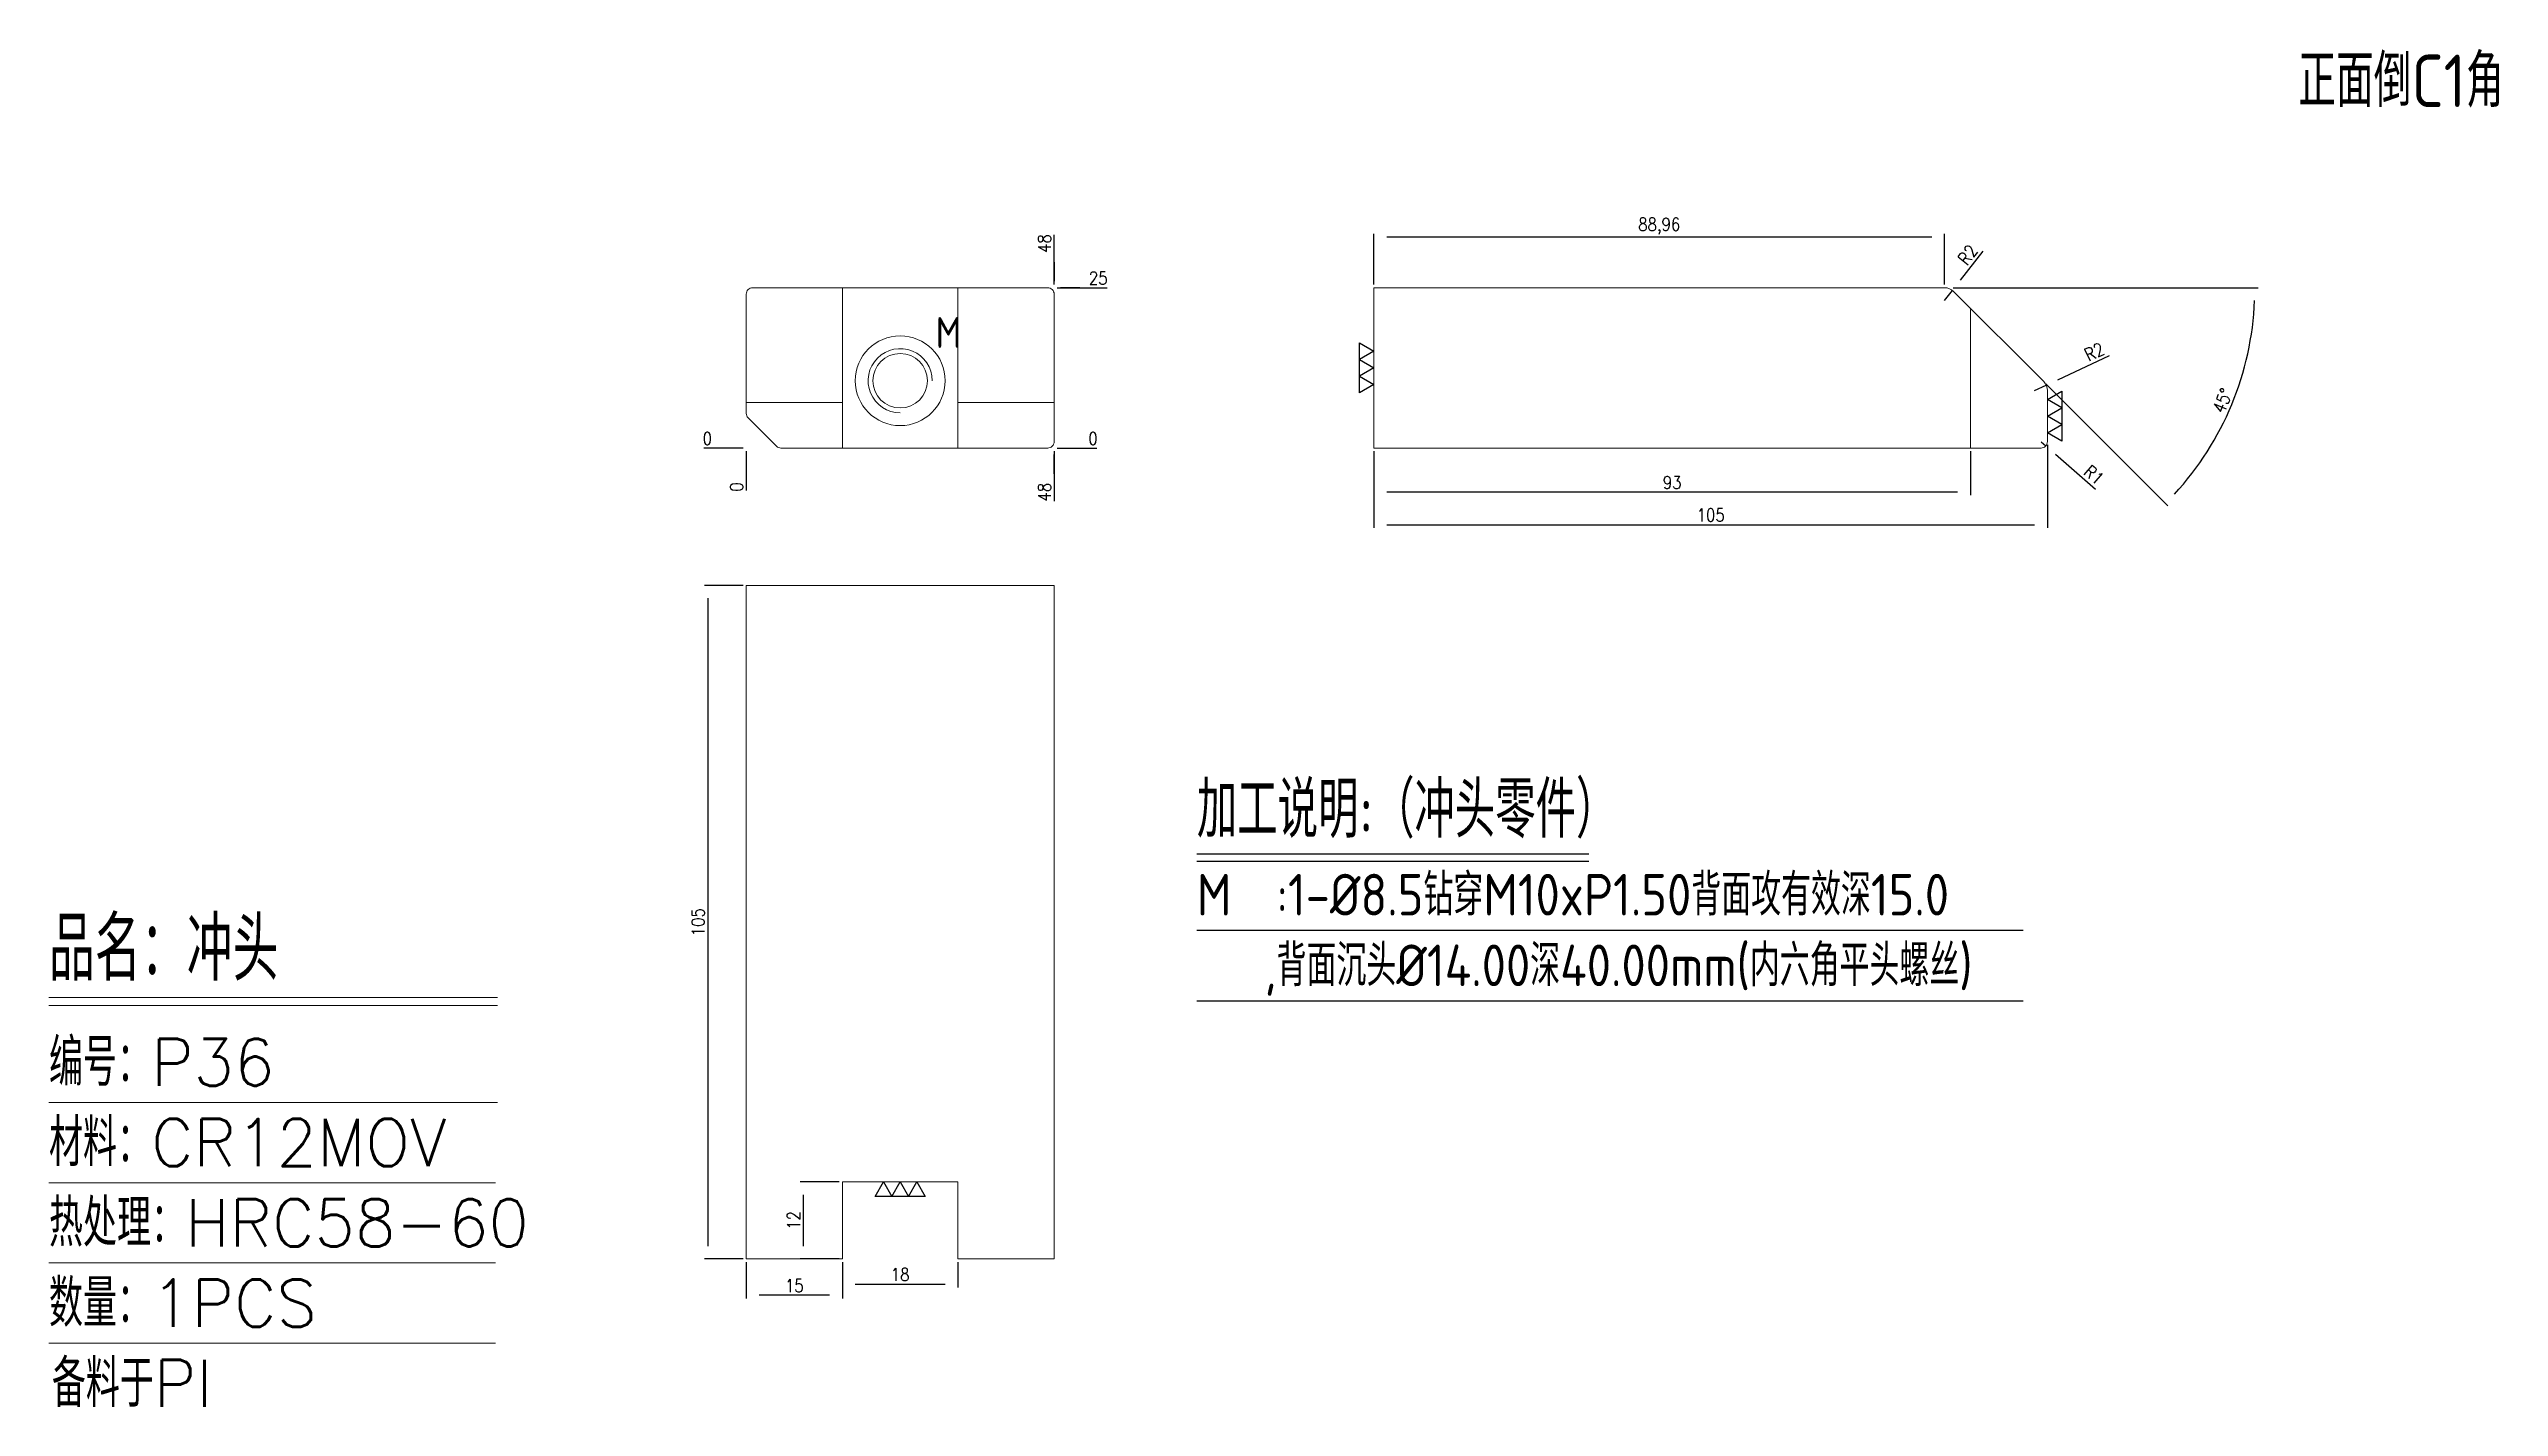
# Model space of a CAD drawing. Header units: millimetres. Extents: x 100618 to 101000, y 9286 to 9498.
import ezdxf
from ezdxf.enums import TextEntityAlignment as Align

# ---------------------------------------------------------------- set-up
doc = ezdxf.new("R2010")
doc.units = ezdxf.units.MM
doc.linetypes.add('DASHED', pattern=[0])
for name, color, linetype in [('DIM', 4, 'Continuous'), ('PUNCH', 2, 'Continuous'), ('TEXT', 4, 'Continuous')]:
    doc.layers.add(name, color=color, linetype=linetype)
doc.styles.add('chinesef_fs', font='simplex.shx', dxfattribs={"bigfont": 'gbcbig.shx'})
doc.styles.add('gbenor', font='gbenor.shx', dxfattribs={"bigfont": 'gbcbig.shx'})
doc.styles.get("Standard").update_dxf_attribs({"font": 'txt.shx', "width": 0.85, "bigfont": 'ctxt.shx'})
doc.dimstyles.new('T-2-WX', dxfattribs={"dimtxt": 2, "dimasz": 2, "dimexe": 0.5, "dimexo": 0.5, "dimgap": 0.5, "dimtad": 1, "dimtxsty": 'Standard', "dimblk": 'OPEN30', "dimcen": 0, "dimazin": 3, "dimtfac": 1, "dimtmove": 0, "dimatfit": 3, "dimldrblk": 'OPEN30', "dimlwd": -1, "dimlwe": -1})

# ---------------------------------------------------------------- blocks, each defined once
blk = doc.blocks.new('*D7579')
at = {"layer": 'Defpoints', "color": 0}
for p in [(100824.12, 9435.84), (100929.12, 9436.84), (100929.12, 9423.9)]:
    blk.add_point(p, dxfattribs=at)
at = {"layer": 'DIM', "color": 0}
for p, q in [((100824.12, 9435.34), (100824.12, 9423.4)), ((100929.12, 9436.34), (100929.12, 9423.4)), ((100826.12, 9423.9), (100927.12, 9423.9))]:
    blk.add_line(p, q, dxfattribs=at)
at = {"layer": 'DIM', "color": 0, "insert": (100876.62, 9425.4), "char_height": 2, "attachment_point": 5}
blk.add_mtext('105', dxfattribs=at)
blk = doc.blocks.new('_Open30')
blk = doc.blocks.new('*D7580')
at = {"layer": 'Defpoints', "color": 0}
for p in [(100928.12, 9436.84), (100928.88, 9436.19)]:
    blk.add_point(p, dxfattribs=at)
at = {"layer": 'DIM', "color": 0}
for p, q in [((100928.12, 9436.84), (100928.88, 9436.19)), ((100930.39, 9434.87), (100936.61, 9429.46))]:
    blk.add_line(p, q, dxfattribs=at)
at = {"layer": 'DIM', "color": 0, "insert": (100936.37, 9431.66), "char_height": 2, "attachment_point": 5, "rotation": 318.9914}
blk.add_mtext('R1', dxfattribs=at)
blk = doc.blocks.new('*D7581')
at = {"layer": 'Defpoints', "color": 0}
for p in [(100927.12, 9444.8), (100928.93, 9445.65)]:
    blk.add_point(p, dxfattribs=at)
at = {"layer": 'DIM', "color": 0}
for p, q in [((100930.74, 9446.5), (100938.78, 9450.29)), ((100927.12, 9444.8), (100928.93, 9445.65))]:
    blk.add_line(p, q, dxfattribs=at)
at = {"layer": 'DIM', "color": 0, "insert": (100936.44, 9450.85), "char_height": 2, "attachment_point": 5, "rotation": 25.2469}
blk.add_mtext('R2', dxfattribs=at)
blk = doc.blocks.new('*D7582')
at = {"layer": 'Defpoints', "color": 0}
for p in [(100913.08, 9458.84), (100914.3, 9460.43)]:
    blk.add_point(p, dxfattribs=at)
at = {"layer": 'DIM', "color": 0}
for p, q in [((100919.04, 9466.56), (100915.52, 9462.01)), ((100913.08, 9458.84), (100914.3, 9460.43))]:
    blk.add_line(p, q, dxfattribs=at)
at = {"layer": 'DIM', "color": 0, "insert": (100916.71, 9465.99), "char_height": 2, "attachment_point": 5, "rotation": 52.2966}
blk.add_mtext('R2', dxfattribs=at)
blk = doc.blocks.new('*D7583')
at = {"layer": 'Defpoints', "color": 0}
for p in [(100824.12, 9460.84), (100913.08, 9460.84), (100914.49, 9460.26), (100928.54, 9446.21), (100955.1, 9437.06)]:
    blk.add_point(p, dxfattribs=at)
at = {"layer": 'DIM', "color": 0}
for p, q in [((100914.4, 9460.84), (100961.97, 9460.84)), ((100928.89, 9445.86), (100947.9, 9426.85))]:
    blk.add_line(p, q, dxfattribs=at)
blk.add_arc((100913.9, 9460.84), 47.57, 317.4091, 357.5909, dxfattribs=at)
at = {"layer": 'DIM', "color": 0, "insert": (100956.42, 9443.23), "char_height": 2, "attachment_point": 5, "rotation": 67.5}
blk.add_mtext('45%%d', dxfattribs=at)
blk = doc.blocks.new('*D7584')
at = {"layer": 'Defpoints', "color": 0}
for p in [(100824.12, 9435.84), (100917.12, 9435.84), (100824.12, 9428.98)]:
    blk.add_point(p, dxfattribs=at)
at = {"layer": 'DIM', "color": 0}
for p, q in [((100824.12, 9435.34), (100824.12, 9428.48)), ((100917.12, 9435.34), (100917.12, 9428.48)), ((100915.12, 9428.98), (100826.12, 9428.98))]:
    blk.add_line(p, q, dxfattribs=at)
at = {"layer": 'DIM', "color": 0, "insert": (100870.62, 9430.48), "char_height": 2, "attachment_point": 5}
blk.add_mtext('93', dxfattribs=at)
blk = doc.blocks.new('*D7585')
at = {"layer": 'Defpoints', "color": 0}
for p in [(100824.12, 9468.73), (100824.12, 9460.84), (100913.08, 9460.84)]:
    blk.add_point(p, dxfattribs=at)
at = {"layer": 'DIM', "color": 0}
for p, q in [((100824.12, 9461.34), (100824.12, 9469.23)), ((100911.08, 9468.73), (100826.12, 9468.73)), ((100913.08, 9461.34), (100913.08, 9469.23))]:
    blk.add_line(p, q, dxfattribs=at)
at = {"layer": 'DIM', "color": 0, "insert": (100868.6, 9470.42), "char_height": 2, "attachment_point": 5}
blk.add_mtext('88,96', dxfattribs=at)
blk = doc.blocks.new('*D7586')
at = {"layer": 'Defpoints', "color": 0}
for p in [(100726.26, 9435.84), (100774.26, 9435.84), (100779.26, 9435.84)]:
    blk.add_point(p, dxfattribs=at)
at = {"layer": 'DIM', "color": 0}
blk.add_line((100774.76, 9435.84), (100780.9, 9435.84), dxfattribs=at)
at = {"layer": 'DIM', "color": 0, "insert": (100780.33, 9437.34), "char_height": 2, "attachment_point": 5}
blk.add_mtext('0', dxfattribs=at)
blk = doc.blocks.new('*D7587')
at = {"layer": 'Defpoints', "color": 0}
for p in [(100774.26, 9460.84), (100779.26, 9460.84), (100726.26, 9435.84)]:
    blk.add_point(p, dxfattribs=at)
at = {"layer": 'DIM', "color": 0}
for p, q in [((100774.76, 9460.84), (100778.26, 9460.84)), ((100778.26, 9460.84), (100775.26, 9460.84)), ((100775.26, 9460.84), (100782.52, 9460.84))]:
    blk.add_line(p, q, dxfattribs=at)
at = {"layer": 'DIM', "color": 0, "insert": (100781.14, 9462.34), "char_height": 2, "attachment_point": 5}
blk.add_mtext('25', dxfattribs=at)
blk = doc.blocks.new('*D7588')
at = {"layer": 'Defpoints', "color": 0}
for p in [(100721.26, 9435.84), (100726.26, 9435.84), (100726.26, 9435.84)]:
    blk.add_point(p, dxfattribs=at)
at = {"layer": 'DIM', "color": 0}
blk.add_line((100725.76, 9435.84), (100719.63, 9435.84), dxfattribs=at)
at = {"layer": 'DIM', "color": 0, "insert": (100720.2, 9437.34), "char_height": 2, "attachment_point": 5}
blk.add_mtext('0', dxfattribs=at)
blk = doc.blocks.new('*D7589')
at = {"layer": 'Defpoints', "color": 0}
for p in [(100726.26, 9435.84), (100774.26, 9435.84), (100774.26, 9430.84)]:
    blk.add_point(p, dxfattribs=at)
at = {"layer": 'DIM', "color": 0}
for p, q in [((100774.26, 9435.34), (100774.26, 9431.84)), ((100774.26, 9431.84), (100774.26, 9434.84)), ((100774.26, 9434.84), (100774.26, 9427.59))]:
    blk.add_line(p, q, dxfattribs=at)
at = {"layer": 'DIM', "color": 0, "insert": (100772.76, 9428.97), "char_height": 2, "attachment_point": 5, "rotation": 90}
blk.add_mtext('48', dxfattribs=at)
blk = doc.blocks.new('*D7590')
at = {"layer": 'Defpoints', "color": 0}
for p in [(100726.26, 9435.84), (100726.26, 9435.84), (100726.26, 9430.84)]:
    blk.add_point(p, dxfattribs=at)
at = {"layer": 'DIM', "color": 0}
blk.add_line((100726.26, 9435.34), (100726.26, 9429.21), dxfattribs=at)
at = {"layer": 'DIM', "color": 0, "insert": (100724.76, 9429.78), "char_height": 2, "attachment_point": 5, "rotation": 90}
blk.add_mtext('0', dxfattribs=at)
blk = doc.blocks.new('*D7591')
at = {"layer": 'Defpoints', "color": 0}
for p in [(100774.26, 9465.84), (100774.26, 9460.84), (100726.26, 9435.84)]:
    blk.add_point(p, dxfattribs=at)
at = {"layer": 'DIM', "color": 0}
for p, q in [((100774.26, 9461.84), (100774.26, 9469.1)), ((100774.26, 9461.34), (100774.26, 9464.84)), ((100774.26, 9464.84), (100774.26, 9461.84))]:
    blk.add_line(p, q, dxfattribs=at)
at = {"layer": 'DIM', "color": 0, "insert": (100772.76, 9467.72), "char_height": 2, "attachment_point": 5, "rotation": 90}
blk.add_mtext('48', dxfattribs=at)
blk = doc.blocks.new('*D7592')
at = {"layer": 'Defpoints', "color": 0}
for p in [(100726.26, 9414.44), (100720.26, 9309.44), (100726.26, 9309.44)]:
    blk.add_point(p, dxfattribs=at)
at = {"layer": 'DIM', "color": 0}
for p, q in [((100725.76, 9414.44), (100719.76, 9414.44)), ((100720.26, 9412.44), (100720.26, 9311.44)), ((100725.76, 9309.44), (100719.76, 9309.44))]:
    blk.add_line(p, q, dxfattribs=at)
at = {"layer": 'DIM', "color": 0, "insert": (100718.76, 9361.94), "char_height": 2, "attachment_point": 5, "rotation": 90}
blk.add_mtext('105', dxfattribs=at)
blk = doc.blocks.new('*D7593')
at = {"layer": 'Defpoints', "color": 0}
for p in [(100726.26, 9309.44), (100741.26, 9309.44), (100726.26, 9303.77)]:
    blk.add_point(p, dxfattribs=at)
at = {"layer": 'DIM', "color": 0}
for p, q in [((100726.26, 9308.94), (100726.26, 9303.27)), ((100741.26, 9308.94), (100741.26, 9303.27)), ((100739.26, 9303.77), (100728.26, 9303.77))]:
    blk.add_line(p, q, dxfattribs=at)
at = {"layer": 'DIM', "color": 0, "insert": (100733.76, 9305.27), "char_height": 2, "attachment_point": 5}
blk.add_mtext('15', dxfattribs=at)
blk = doc.blocks.new('*D7594')
at = {"layer": 'Defpoints', "color": 0}
for p in [(100735.17, 9321.44), (100741.26, 9321.44), (100741.26, 9309.44)]:
    blk.add_point(p, dxfattribs=at)
at = {"layer": 'DIM', "color": 0}
for p, q in [((100740.76, 9321.44), (100734.67, 9321.44)), ((100735.17, 9311.44), (100735.17, 9319.44)), ((100740.76, 9309.44), (100734.67, 9309.44))]:
    blk.add_line(p, q, dxfattribs=at)
at = {"layer": 'DIM', "color": 0, "insert": (100733.67, 9315.44), "char_height": 2, "attachment_point": 5, "rotation": 90}
blk.add_mtext('12', dxfattribs=at)
blk = doc.blocks.new('*D7595')
at = {"layer": 'Defpoints', "color": 0}
for p in [(100741.26, 9309.44), (100759.26, 9309.44), (100759.26, 9305.51)]:
    blk.add_point(p, dxfattribs=at)
at = {"layer": 'DIM', "color": 0}
for p, q in [((100741.26, 9308.94), (100741.26, 9305.01)), ((100759.26, 9308.94), (100759.26, 9305.01)), ((100743.26, 9305.51), (100757.26, 9305.51))]:
    blk.add_line(p, q, dxfattribs=at)
at = {"layer": 'DIM', "color": 0, "insert": (100750.26, 9307.01), "char_height": 2, "attachment_point": 5}
blk.add_mtext('18', dxfattribs=at)

msp = doc.modelspace()

# ---------------------------------------------------------------- linework, layer by layer
at = {"layer": 'DIM', "color": 4, "linetype": 'Continuous', "lineweight": 13}
for p, q in [((100617.564, 9350.218), (100687.463, 9350.218)), ((100617.564, 9348.929), (100687.463, 9348.929)), ((100617.564, 9333.839), (100687.463, 9333.839)), ((100617.564, 9321.325), (100687.159, 9321.325)), ((100617.564, 9308.811), (100687.159, 9308.811)), ((100617.564, 9296.296), (100687.159, 9296.296))]:
    msp.add_line(p, q, dxfattribs=at)
at = {"layer": 'PUNCH', "linetype": 'DASHED', "lineweight": 18, "ltscale": 0.5}
for p, q in [((100741.265, 9460.843), (100741.265, 9435.843)), ((100759.265, 9435.843), (100759.265, 9460.843)), ((100726.265, 9442.943), (100741.265, 9442.943)), ((100759.265, 9442.943), (100774.265, 9442.943))]:
    msp.add_line(p, q, dxfattribs=at)
at = {"layer": 'PUNCH', "linetype": 'DASHED', "lineweight": 18, "ltscale": 5}
msp.add_line((100917.119, 9435.841, 0), (100917.119, 9457.428, 0), dxfattribs=at)
at = {"layer": 'PUNCH', "lineweight": 18}
msp.add_lwpolyline([(100726.265, 9441.257), (100726.265, 9459.843, -0.4142136), (100727.265, 9460.843), (100773.265, 9460.843, -0.4142136), (100774.265, 9459.843), (100774.265, 9436.843, -0.4142136), (100773.265, 9435.843), (100731.679, 9435.843, -0.1989124), (100730.972, 9436.136), (100726.557, 9440.55, -0.1989124)], format="xyb", close=True, dxfattribs=at)
at = {"layer": 'PUNCH', "color": 2, "linetype": 'Continuous', "lineweight": 15}
msp.add_lwpolyline([(100928.121, 9435.843), (100824.119, 9435.843), (100824.119, 9460.843), (100913.076, 9460.843, -0.1989124), (100914.49, 9460.257), (100928.536, 9446.212, -0.1989124), (100929.121, 9444.797), (100929.121, 9436.843, -0.4142136)], format="xyb", close=True, dxfattribs=at)
at = {"layer": 'PUNCH', "lineweight": 18}
msp.add_lwpolyline([(100750.265, 9441.343, -2.4142136), (100755.265, 9446.343)], format="xyb", dxfattribs=at)
msp.add_lwpolyline([(100759.265, 9309.437), (100774.265, 9309.437), (100774.265, 9414.437), (100726.265, 9414.437), (100726.265, 9309.437), (100741.265, 9309.437), (100741.265, 9321.437), (100759.265, 9321.437)], close=True, dxfattribs=at)
at = {"layer": 'PUNCH', "linetype": 'DASHED', "lineweight": 18, "ltscale": 0.5}
msp.add_circle((100750.265, 9446.343), 7, dxfattribs=at)
at = {"layer": 'PUNCH', "lineweight": 18}
msp.add_circle((100750.265, 9446.343), 4.25, dxfattribs=at)
at = {"layer": 'TEXT', "color": 3}
for p, q in [((100796.517, 9372.606), (100857.628, 9372.606)), ((100796.517, 9371.472), (100857.628, 9371.472)), ((100796.517, 9360.715), (100925.346, 9360.715)), ((100796.517, 9349.699), (100925.346, 9349.699))]:
    msp.add_line(p, q, dxfattribs=at)
at = {"layer": 'TEXT'}
for points in [[(100821.869, 9452.24), (100824.119, 9450.941), (100821.869, 9449.642), (100824.119, 9448.343), (100821.869, 9447.044), (100824.119, 9445.745), (100821.869, 9444.446), (100821.869, 9452.24)], [(100931.371, 9436.923), (100929.121, 9438.222), (100931.371, 9439.521), (100929.121, 9440.82), (100931.371, 9442.119), (100929.121, 9443.418), (100931.371, 9444.717), (100931.371, 9436.923)], [(100746.367, 9319.187), (100747.667, 9321.437), (100748.966, 9319.187), (100750.265, 9321.437), (100751.564, 9319.187), (100752.863, 9321.437), (100754.162, 9319.187), (100746.367, 9319.187)]]:
    msp.add_lwpolyline(points, close=True, dxfattribs=at)

# ---------------------------------------------------------------- texts
at = {"layer": 'DIM', "color": 3, "linetype": 'Continuous', "lineweight": 13, "style": 'chinesef_fs'}
for s, height, p in [('品名：冲头', 9.9377, (100617.564, 9352.794)), ('编号：P36', 7.3613, (100617.564, 9336.415)), ('材料：CR12MOV', 7.3613, (100617.564, 9323.901)), ('热处理：HRC58-60', 7.36126, (100617.564, 9311.387)), ('数量：1PCS', 7.3613, (100617.564, 9298.873)), ('备料于PI', 7.3613, (100618.012, 9286.359))]:
    msp.add_text(s, height=height, dxfattribs=at).set_placement(p)
at = {"layer": 'TEXT', "color": 4, "lineweight": 18, "style": 'gbenor'}
msp.add_text('正面倒C1角', height=8.1761, dxfattribs=at).set_placement((100968.221, 9488.998))
at = {"layer": 'TEXT', "color": 4, "style": 'gbenor'}
msp.add_text('M', height=4.8, dxfattribs=at).set_placement((100757.788, 9453.866), align=Align.MIDDLE_CENTER)
for s, height, p in [('加工说明:（冲头零件）', 8.748, (100796.517, 9375.101)), ('M  :1-%%C8.5钻穿M10xP1.50背面攻有效深15.0', 6.48, (100796.517, 9362.983)), ('   ,背面沉头%%C14.00深40.00mm(内六角平头螺丝)', 6.48, (100796.517, 9351.967))]:
    msp.add_text(s, height=height, dxfattribs=at).set_placement(p)

# ---------------------------------------------------------------- dimensions: what is measured, and where the dimension line sits
at = {"layer": 'DIM'}
for feature_location, offset, dtype, origin, picture, middle in [((100774.265, 9460.843), (0, 5), 1, (100726.265, 9435.843), '*D7591', (100772.765, 9467.719)), ((100774.265, 9460.843), (5, 0), 0, (100726.265, 9435.843), '*D7587', (100781.141, 9462.343)), ((100726.264581974, 9435.842738239), (-5, 0), 0, (100726.264581974, 9435.842738239), '*D7588', (100720.197915307, 9437.342738239)), ((100774.264581993, 9435.842738239), (5, 0), 0, (100726.264581974, 9435.842738239), '*D7586', (100780.33124866, 9437.342738239)), ((100726.264581974, 9435.842738239), (0, -5), 1, (100726.264581974, 9435.842738239), '*D7590', (100724.764581974, 9429.776071572)), ((100774.265, 9435.843), (0, -5), 1, (100726.265, 9435.843), '*D7589', (100772.765, 9428.967))]:
    dim = msp.add_ordinate_dim(feature_location=feature_location, offset=offset, dtype=dtype, origin=origin, dimstyle='T-2-WX', dxfattribs=at)
    dim.commit()
    dim.dimension.update_dxf_attribs({"geometry": picture, "text_midpoint": middle})
for base, p1, p2, picture, middle in [((100824.119, 9468.728), (100913.076, 9460.843), (100824.119, 9460.843), '*D7585', (100868.598, 9470.419)), ((100929.121, 9423.899), (100824.119, 9435.843), (100929.121, 9436.843), '*D7579', (100876.62, 9425.399)), ((100824.119, 9428.979), (100917.119, 9435.841, 0), (100824.119, 9435.843), '*D7584', (100870.619, 9430.479)), ((100726.265, 9303.767), (100741.265, 9309.437), (100726.265, 9309.437), '*D7593', (100733.765, 9305.267)), ((100759.265, 9305.51), (100741.265, 9309.437), (100759.265, 9309.437), '*D7595', (100750.265, 9307.01))]:
    dim = msp.add_linear_dim(base=base, p1=p1, p2=p2, dimstyle='T-2-WX', dxfattribs=at)
    dim.commit()
    dim.dimension.update_dxf_attribs({"geometry": picture, "text_midpoint": middle})
dim = msp.add_radius_dim(center=(100913.076, 9458.843), mpoint=(100914.299, 9460.425), dimstyle='T-2-WX', dxfattribs=at)
dim.commit()
dim.dimension.update_dxf_attribs({"geometry": '*D7582', "text_midpoint": (100916.706, 9465.992)})
dim = msp.add_angular_dim_2l(base=(100955.102, 9437.058), line1=((100914.49, 9460.257), (100928.536, 9446.212)), line2=((100824.119, 9460.843), (100913.076, 9460.843)), dimstyle='T-2-WX', dxfattribs=at)
dim.commit()
dim.dimension.update_dxf_attribs({"geometry": '*D7583', "text_midpoint": (100956.424, 9443.231)})
for center, mpoint, picture, middle in [((100927.121, 9444.797), (100928.93, 9445.65), '*D7581', (100937.079, 9449.493)), ((100928.121, 9436.843), (100928.876, 9436.187), '*D7580', (100935.382, 9430.529))]:
    dim = msp.add_radius_dim(center=center, mpoint=mpoint, dimstyle='T-2-WX', dxfattribs=at)
    dim.commit()
    dim.dimension.update_dxf_attribs({"geometry": picture, "text_midpoint": middle, "dimtype": 164})
for base, p1, p2, picture, middle in [((100720.265, 9309.437), (100726.265, 9414.437), (100726.265, 9309.437), '*D7592', (100718.765, 9361.937)), ((100735.167, 9321.437), (100741.265, 9309.437), (100741.265, 9321.437), '*D7594', (100733.667, 9315.437))]:
    dim = msp.add_linear_dim(base=base, p1=p1, p2=p2, angle=90, dimstyle='T-2-WX', dxfattribs=at)
    dim.commit()
    dim.dimension.update_dxf_attribs({"geometry": picture, "text_midpoint": middle})

doc.saveas('drawing.dxf')
